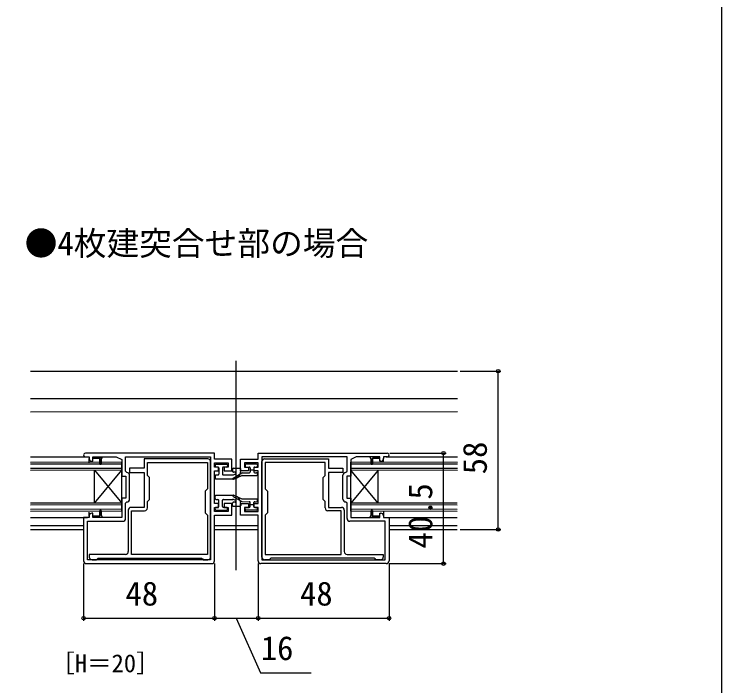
# Model space of a CAD drawing. Units: millimetres, scale not verified. Extents: x -525 to 525, y -780 to 776.
# Drawn here: x 265.5 to 525, y 84.8 to 330.9 of the extents above; entities that cross this region are included whole.
import ezdxf
from ezdxf.enums import TextEntityAlignment as Align

# ---------------------------------------------------------------- set-up
doc = ezdxf.new("R2010")
doc.units = ezdxf.units.MM
doc.header["$LTSCALE"] = 4
for name, color, linetype in [('0-1_USER1', 3, 'Continuous'), ('0-2_YKK_11', 7, 'Continuous'), ('0-4_YKK_12', 2, 'Continuous'), ('0-5_YKK_13', 4, 'Continuous'), ('0-7_YKK_D', 6, 'Continuous'), ('0-8_YKK_ZWAK', 7, 'Continuous')]:
    doc.layers.add(name, color=color, linetype=linetype)
doc.styles.add('ＭＳ ゴシック', font='')
doc.styles.get('ＭＳ ゴシック').set_extended_font_data('MS Gothic')

msp = doc.modelspace()

# ---------------------------------------------------------------- linework, layer by layer
at = {"layer": '0-2_YKK_11'}
for p, q in [((338.958, 170.101), (291.658, 170.101)), ((294.358, 168.364), (294.694, 168.701)), ((296.958, 168.136), (297.522, 168.701)), ((354.958, 170.101), (402.258, 170.101)), ((396.02, 168.577), (396.143, 168.701)), ((398.472, 168.201), (398.972, 168.701)), ((337.558, 132.001), (337.558, 167.001)), ((356.358, 132.001), (356.358, 167.001)), ((396.493, 166.222), (396.958, 166.687)), ((307.858, 153.201), (307.858, 162.001)), ((386.058, 153.201), (386.058, 162.001)), ((296.958, 148.337), (297.458, 148.837)), ((307.358, 149.201), (307.358, 134.001)), ((386.558, 149.201), (386.558, 134.001)), ((295.121, 146.501), (295.621, 147.001)), ((297.95, 146.501), (297.955, 146.506)), ((396.571, 146.501), (397.071, 147.001)), ((399.399, 146.501), (399.558, 146.659)), ((291.958, 129.601), (337.958, 129.601)), ((401.958, 129.601), (355.958, 129.601))]:
    msp.add_line(p, q, dxfattribs=at)
for points in [[(291.658, 168.701), (292.958, 168.701), (292.958, 168.101)], [(293.958, 167.101), (294.358, 167.101), (294.358, 168.201), (296.958, 168.201), (296.958, 166.101), (297.458, 166.101), (297.458, 167.701), (297.958, 168.701), (302.958, 168.701), (304.958, 167.701), (304.958, 161.601), (306.458, 161.601), (306.458, 153.601), (304.958, 153.601), (304.958, 146.501), (297.958, 146.501), (297.458, 147.501), (297.458, 149.101), (296.958, 149.101), (296.958, 147.001), (294.358, 147.001), (294.358, 148.101), (293.958, 148.101)], [(306.858, 163.001), (306.358, 163.501), (306.358, 168.701), (337.558, 168.701), (337.558, 131.001)], [(338.958, 130.601), (338.958, 147.301), (345.358, 147.301), (345.358, 151.601), (342.458, 151.601), (342.458, 150.201), (343.958, 150.201), (343.958, 148.701), (338.958, 148.701), (338.958, 150.201), (340.458, 150.201), (340.458, 151.601), (338.958, 151.601), (338.958, 163.601), (340.458, 163.601), (340.458, 165.001), (338.958, 165.001), (338.958, 166.501), (343.958, 166.501), (343.958, 165.001), (342.458, 165.001), (342.458, 163.601), (345.358, 163.601), (345.358, 167.901), (338.958, 167.901), (338.958, 170.101)], [(354.958, 130.601), (354.958, 147.301), (348.558, 147.301), (348.558, 151.601), (351.458, 151.601), (351.458, 150.201), (349.958, 150.201), (349.958, 148.701), (354.958, 148.701), (354.958, 150.201), (353.458, 150.201), (353.458, 151.601), (354.958, 151.601), (354.958, 163.601), (353.458, 163.601), (353.458, 165.001), (354.958, 165.001), (354.958, 166.501), (349.958, 166.501), (349.958, 165.001), (351.458, 165.001), (351.458, 163.601), (348.558, 163.601), (348.558, 167.901), (354.958, 167.901), (354.958, 170.101)], [(387.058, 163.001), (387.558, 163.501), (387.558, 168.701), (356.358, 168.701), (356.358, 131.001)], [(399.958, 167.101), (399.558, 167.101), (399.558, 168.201), (396.958, 168.201), (396.958, 166.101), (396.458, 166.101), (396.458, 167.701), (395.958, 168.701), (390.958, 168.701), (388.958, 167.701), (388.958, 161.601), (387.458, 161.601), (387.458, 153.601), (388.958, 153.601), (388.958, 146.501), (395.958, 146.501), (396.458, 147.501), (396.458, 149.101), (396.958, 149.101), (396.958, 147.001), (399.558, 147.001), (399.558, 148.101), (399.958, 148.101)], [(402.258, 168.701), (400.958, 168.701), (400.958, 168.101)], [(336.558, 168.001), (313.158, 168.001), (313.158, 164.601), (307.858, 164.601), (307.858, 163.001), (313.158, 163.001), (313.158, 150.201), (308.358, 150.201)], [(314.358, 150.001), (314.358, 152.301), (315.158, 153.101), (315.158, 161.101), (314.358, 161.901), (314.358, 166.601), (336.358, 166.601), (336.358, 157.001), (335.558, 156.201), (335.558, 148.201), (336.358, 147.401), (336.358, 133.001)], [(357.358, 168.001), (380.758, 168.001), (380.758, 164.601), (386.058, 164.601), (386.058, 163.001), (380.758, 163.001), (380.758, 150.201), (385.558, 150.201)], [(379.558, 150.001), (379.558, 152.301), (378.758, 153.101), (378.758, 161.101), (379.558, 161.901), (379.558, 166.601), (357.558, 166.601), (357.558, 157.001), (358.358, 156.201), (358.358, 148.201), (357.558, 147.401), (357.558, 133.001)], [(306.358, 146.101), (306.358, 151.701), (306.858, 152.201)], [(387.558, 146.101), (387.558, 151.701), (387.058, 152.201)], [(336.358, 133.001), (308.558, 133.001), (308.558, 149.001), (313.358, 149.001)], [(357.558, 133.001), (385.358, 133.001), (385.358, 149.001), (380.558, 149.001)], [(292.958, 147.101), (292.958, 146.501), (290.958, 146.501), (290.958, 130.601)], [(400.958, 147.101), (400.958, 146.501), (402.958, 146.501), (402.958, 130.601)], [(337.558, 131.001), (292.358, 131.001), (292.358, 145.101), (305.358, 145.101)], [(356.358, 131.001), (401.558, 131.001), (401.558, 145.101), (388.558, 145.101)], [(306.358, 133.001), (293.058, 133.001), (293.058, 132.001)], [(387.558, 133.001), (400.858, 133.001), (400.858, 132.001)], [(294.058, 131.001), (295.758, 131.001), (296.058, 131.301), (296.358, 131.601)], [(296.358, 131.601), (334.258, 131.601), (334.558, 131.301), (334.858, 131.001), (336.558, 131.001)], [(397.558, 131.601), (359.658, 131.601), (359.358, 131.301), (359.058, 131.001), (357.358, 131.001)], [(399.858, 131.001), (398.158, 131.001), (397.858, 131.301), (397.558, 131.601)]]:
    msp.add_lwpolyline(points, dxfattribs=at)
for points in [[(294.358, 168.701), (297.958, 168.701), (297.458, 167.701), (297.458, 166.101), (296.958, 166.101), (296.958, 168.201), (294.358, 168.201)], [(399.558, 168.701), (395.958, 168.701), (396.458, 167.701), (396.458, 166.101), (396.958, 166.101), (396.958, 168.201), (399.558, 168.201)], [(297.958, 146.501), (294.358, 146.501), (294.358, 147.001), (296.958, 147.001), (296.958, 149.101), (297.458, 149.101), (297.458, 147.501)], [(395.958, 146.501), (399.558, 146.501), (399.558, 147.001), (396.958, 147.001), (396.958, 149.101), (396.458, 149.101), (396.458, 147.501)]]:
    msp.add_lwpolyline(points, close=True, dxfattribs=at)
for centre, radius, start, end in [((291.658, 169.401), 0.7, 89.99999, 270.00001), ((402.258, 169.401), 0.7, 269.99999, 90.00001), ((293.958, 168.101), 1, 180.00001, 269.99999), ((336.558, 167.001), 1, 0.00001, 89.99999), ((357.358, 167.001), 1, 90.00001, 179.99999), ((399.958, 168.101), 1, 270.00001, 359.99999), ((306.858, 162.001), 1, 0.00001, 89.99999), ((387.058, 162.001), 1, 90.00001, 179.99999), ((306.858, 153.201), 1, 270.00001, 359.99999), ((387.058, 153.201), 1, 180.00001, 269.99999), ((293.958, 147.101), 1, 90.00001, 179.99999), ((308.358, 149.201), 1, 90.00001, 179.99999), ((313.358, 150.001), 1, 270.00001, 359.99999), ((380.558, 150.001), 1, 180.00001, 269.99999), ((385.558, 149.201), 1, 0.00001, 89.99999), ((399.958, 147.101), 1, 0.00001, 89.99999), ((305.358, 146.101), 1, 270.00001, 359.99999), ((388.558, 146.101), 1, 180.00001, 269.99999), ((306.358, 134.001), 1, 270.00001, 359.99999), ((387.558, 134.001), 1, 180.00001, 269.99999), ((291.958, 130.601), 1, 180.00001, 269.99999), ((294.058, 132.001), 1, 180.00001, 269.99999), ((336.558, 132.001), 1, 270.00001, 359.99999), ((337.958, 130.601), 1, 270.00001, 359.99999), ((355.958, 130.601), 1, 180.00001, 269.99999), ((357.358, 132.001), 1, 180.00001, 269.99999), ((399.858, 132.001), 1, 270.00001, 359.99999), ((401.958, 130.601), 1, 270.00001, 359.99999)]:
    msp.add_arc(centre, radius, start, end, dxfattribs=at)
at = {"layer": '0-4_YKK_12'}
for p, q in [((346.958, 127.234), (346.958, 203.866)), ((271.498, 200.1), (428.016, 200.1)), ((271.498, 190.1), (428.014, 190.1)), ((428.013, 185.2), (271.498, 185.046)), ((271.498, 168.701), (292.125, 168.701)), ((401.858, 168.701), (428.01, 168.701)), ((304.95, 166.792), (271.49, 166.709)), ((304.958, 166.092), (271.498, 166.009)), ((292.959, 166.487), (292.959, 168.087)), ((304.958, 148.805), (304.956, 166.792)), ((388.958, 148.805), (388.958, 166.805)), ((428.01, 166.695), (388.958, 166.792)), ((428.01, 165.995), (388.958, 166.092)), ((400.958, 166.601), (400.958, 168.204)), ((304.958, 164.492), (271.498, 164.409)), ((304.958, 163.792), (271.498, 163.709)), ((294.958, 151.805), (294.958, 163.805)), ((294.958, 151.805), (304.958, 163.805)), ((294.958, 163.805), (304.958, 151.805)), ((428.009, 164.395), (388.958, 164.492)), ((398.958, 151.805), (388.958, 163.805)), ((398.958, 163.805), (388.958, 151.805)), ((428.009, 163.695), (388.958, 163.792)), ((398.958, 151.805), (398.958, 163.805)), ((304.958, 151.792), (271.498, 151.709)), ((304.958, 151.092), (271.498, 151.009)), ((428.007, 151.695), (388.958, 151.792)), ((428.006, 150.995), (388.958, 151.092)), ((304.958, 149.492), (271.498, 149.409)), ((304.958, 148.792), (271.498, 148.709)), ((292.958, 147.001), (292.959, 148.487)), ((428.006, 149.395), (388.958, 149.492)), ((428.006, 148.695), (388.958, 148.792)), ((400.958, 148.601), (400.958, 147.051)), ((271.498, 146.493), (292.458, 146.501)), ((271.498, 143.6), (290.958, 143.6)), ((338.958, 143.6), (354.958, 143.6)), ((402.958, 143.6), (428.005, 143.6)), ((271.498, 142.1), (290.958, 142.1)), ((338.958, 142.1), (354.958, 142.1)), ((402.958, 142.1), (428.005, 142.1))]:
    msp.add_line(p, q, dxfattribs=at)
msp.add_lwpolyline([(401.958, 146.501), (413.358, 146.487), (428.006, 146.493)], dxfattribs=at)
at = {"layer": '0-5_YKK_13'}
for p, q in [((339.208, 165.701), (339.208, 165.301)), ((339.508, 166.001), (343.408, 166.001)), ((340.208, 165.001), (339.508, 165.001)), ((340.508, 164.701), (340.508, 162.401)), ((341.908, 164.701), (341.908, 162.401)), ((343.408, 165.001), (342.208, 165.001)), ((343.708, 165.701), (343.708, 165.301)), ((345.608, 164.301), (345.608, 163.401)), ((345.908, 164.601), (348.308, 164.601)), ((348.608, 163.601), (348.608, 164.301)), ((350.208, 165.701), (350.208, 165.301)), ((354.408, 166.001), (350.508, 166.001)), ((350.508, 165.001), (351.708, 165.001)), ((352.008, 164.701), (352.008, 163.201)), ((352.008, 164.001), (353.408, 164.001)), ((353.408, 164.701), (353.408, 163.201)), ((353.708, 165.001), (354.408, 165.001)), ((354.708, 165.701), (354.708, 165.301)), ((339.208, 161.801), (339.208, 160.901)), ((339.508, 162.101), (340.208, 162.101)), ((342.208, 162.101), (345.712, 162.101)), ((345.828, 160.964), (348.936, 162.857)), ((346.502, 163.101), (345.908, 163.101)), ((346.064, 160.524), (348.948, 161.872)), ((349.075, 161.901), (354.408, 161.901)), ((349.092, 162.901), (351.708, 162.901)), ((353.708, 162.901), (354.408, 162.901)), ((354.708, 162.601), (354.708, 162.201)), ((345.608, 160.601), (339.508, 160.601)), ((339.208, 153.401), (339.208, 154.301)), ((345.608, 154.601), (339.508, 154.601)), ((345.828, 154.237), (348.936, 152.344)), ((346.064, 154.677), (348.948, 153.329)), ((349.075, 153.301), (354.408, 153.3)), ((339.508, 153.101), (340.208, 153.101)), ((340.508, 150.501), (340.508, 152.801)), ((341.908, 150.501), (341.908, 152.801)), ((342.208, 153.101), (345.712, 153.101)), ((345.608, 150.901), (345.608, 151.801)), ((346.502, 152.101), (345.908, 152.101)), ((345.908, 150.601), (348.308, 150.601)), ((348.608, 151.601), (348.608, 150.9)), ((349.092, 152.301), (351.708, 152.3)), ((352.008, 150.501), (352.008, 152)), ((352.008, 151.201), (353.408, 151.201)), ((353.408, 150.501), (353.408, 152)), ((353.708, 152.3), (354.408, 152.3)), ((354.708, 152.6), (354.708, 153)), ((339.208, 149.501), (339.208, 149.901)), ((340.208, 150.201), (339.508, 150.201)), ((339.508, 149.201), (343.408, 149.201)), ((343.408, 150.201), (342.208, 150.201)), ((343.708, 149.501), (343.708, 149.901)), ((350.208, 149.501), (350.208, 149.901)), ((350.508, 150.201), (351.708, 150.201)), ((354.408, 149.201), (350.508, 149.201)), ((353.708, 150.201), (354.408, 150.201)), ((354.708, 149.501), (354.708, 149.901))]:
    msp.add_line(p, q, dxfattribs=at)
for centre, radius, start, end in [((339.508, 165.701), 0.3, 90, 179.99916), ((339.508, 165.301), 0.3, 179.99916, 270), ((340.208, 164.701), 0.3, 359.99916, 90), ((342.208, 164.701), 0.3, 90, 179.99916), ((343.408, 165.701), 0.3, 359.99916, 90), ((343.408, 165.301), 0.3, 270, 359.99916), ((345.908, 164.301), 0.3, 90, 179.99983), ((345.608, 163.601), 3, 270, 0.0005), ((348.308, 164.301), 0.3, 0.0005, 90), ((350.508, 165.701), 0.3, 90, 180.0005), ((350.508, 165.301), 0.3, 180.0005, 270), ((351.708, 164.701), 0.3, 0.0005, 90), ((353.708, 164.701), 0.3, 90, 180.0005), ((354.408, 165.701), 0.3, 0.0005, 90), ((354.408, 165.301), 0.3, 270, 0.0005), ((339.508, 161.801), 0.3, 90, 179.99916), ((339.508, 160.901), 0.3, 179.99916, 270), ((340.208, 162.401), 0.3, 270, 359.99916), ((342.208, 162.401), 0.3, 179.99916, 270), ((345.908, 163.401), 0.3, 179.99983, 270), ((345.608, 163.601), 1.5, 270, 318.19309), ((345.958, 160.751), 0.25, 119.8405, 294.77862), ((346.502, 162.801), 0.3, 318.19309, 90), ((349.092, 162.601), 0.3, 90, 121.34079), ((349.075, 161.601), 0.3, 90, 115.05933), ((351.708, 163.201), 0.3, 270, 0.0005), ((353.708, 163.201), 0.3, 180.0005, 270), ((354.408, 162.601), 0.3, 0.0005, 90), ((354.408, 162.201), 0.3, 270, 0.0005), ((339.508, 154.301), 0.3, 90, 180.00084), ((339.508, 153.401), 0.3, 180.00084, 270), ((345.608, 151.601), 3, 359.9995, 90), ((345.958, 154.451), 0.25, 65.22138, 240.1595), ((349.075, 153.601), 0.3, 244.94067, 270), ((354.408, 153), 0.3, 359.9995, 90), ((340.208, 152.801), 0.3, 0.00084, 90), ((342.208, 152.801), 0.3, 90, 180.00084), ((345.608, 151.601), 1.5, 41.80691, 90), ((345.908, 151.801), 0.3, 90, 180.00017), ((345.908, 150.901), 0.3, 180.00017, 270), ((346.502, 152.401), 0.3, 270, 41.80691), ((348.308, 150.901), 0.3, 270, 359.9995), ((349.092, 152.601), 0.3, 238.65921, 270), ((351.708, 152), 0.3, 359.9995, 90), ((353.708, 152), 0.3, 90, 179.9995), ((354.408, 152.6), 0.3, 270, 359.9995), ((339.508, 149.901), 0.3, 90, 180.00084), ((339.508, 149.501), 0.3, 180.00084, 270), ((340.208, 150.501), 0.3, 270, 0.00084), ((342.208, 150.501), 0.3, 180.00084, 270), ((343.408, 149.901), 0.3, 0.00084, 90), ((343.408, 149.501), 0.3, 270, 0.00084), ((350.508, 149.901), 0.3, 90, 179.9995), ((350.508, 149.501), 0.3, 179.9995, 270), ((351.708, 150.501), 0.3, 270, 359.9995), ((353.708, 150.501), 0.3, 179.9995, 270), ((354.408, 149.901), 0.3, 359.9995, 90), ((354.408, 149.501), 0.3, 270, 359.9995)]:
    msp.add_arc(centre, radius, start, end, dxfattribs=at)
at = {"layer": '0-7_YKK_D'}
for p, q in [((429.016, 200.1), (443.97, 200.097)), ((442.959, 142.097), (442.97, 200.097)), ((403.258, 170.101), (423.958, 170.101)), ((422.958, 129.601), (422.958, 170.101)), ((429.005, 142.1), (443.959, 142.097)), ((290.958, 129.601), (290.958, 108.601)), ((338.958, 129.601), (338.958, 108.601)), ((338.958, 129.6), (338.958, 108.601)), ((354.958, 129.601), (354.958, 108.601)), ((354.958, 129.601), (354.958, 108.601)), ((402.958, 129.601), (402.958, 108.601)), ((402.958, 129.601), (423.958, 129.601)), ((290.958, 109.601), (338.958, 109.601)), ((338.958, 109.601), (354.958, 109.601)), ((354.958, 109.601), (402.958, 109.601))]:
    msp.add_line(p, q, dxfattribs=at)
msp.add_lwpolyline([(346.958, 109.601), (355.782, 89.601), (374.441, 89.601)], dxfattribs=at)
for centre in [(442.97, 200.097), (422.958, 170.101), (442.959, 142.097), (422.958, 129.601), (290.958, 109.601), (338.958, 109.601), (338.958, 109.601), (354.958, 109.601), (354.958, 109.601), (402.958, 109.601)]:
    msp.add_circle(centre, 0.637, dxfattribs=at)
at = {"layer": '0-8_YKK_ZWAK'}
msp.add_lwpolyline([(-525, -779.9), (525, -779.9), (525, 750.1)], dxfattribs=at)

# ---------------------------------------------------------------- texts
at = {"layer": '0-1_USER1', "style": 'ＭＳ ゴシック'}
for s, height, p in [('●4枚建突合せ部の場合', 8.798, (269.364, 239.918)), ('［H＝20］', 6.598, (278.75, 87.805))]:
    msp.add_text(s, height=height, dxfattribs=at).set_placement(p, align=Align.BOTTOM_LEFT)
at = {"layer": '0-7_YKK_D', "style": 'ＭＳ ゴシック'}
for s, rotation, p in [('58', 89.989, (441.463, 162.336)), ('40.5', 90, (421.458, 135.123))]:
    msp.add_text(s, height=8.798, rotation=rotation, dxfattribs=at).set_placement(p, align=Align.BOTTOM_LEFT)
for s, p in [('48', (306.333, 111.601)), ('48', (370.333, 111.601)), ('16', (355.941, 91.601))]:
    msp.add_text(s, height=8.798, dxfattribs=at).set_placement(p, align=Align.BOTTOM_LEFT)

doc.saveas('drawing.dxf')
